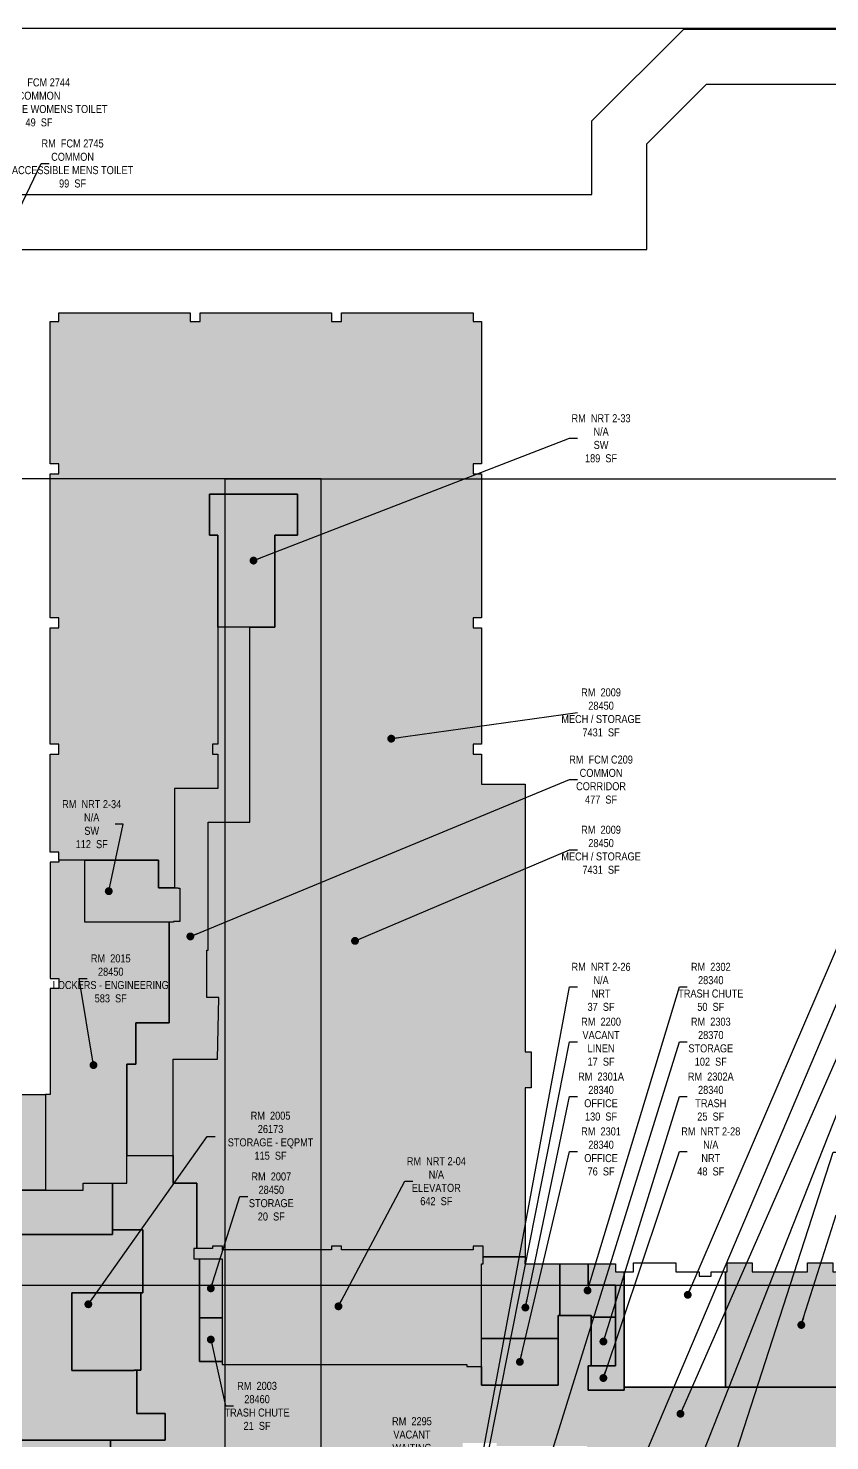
# Model space of a CAD drawing. Header units: inches. Extents: x -277 to 5863, y -299 to 4589.
# Drawn here: x 2411 to 3814, y 2024 to 4496 of the extents above; entities that cross this region are included whole.
import ezdxf

# ---------------------------------------------------------------- set-up
doc = ezdxf.new("R2010")
doc.units = ezdxf.units.IN
doc.header["$LTSCALE"] = 48
doc.header["$MEASUREMENT"] = 0
doc.layers.get('Defpoints').update_dxf_attribs({"color": 31})
for name, color, linetype in [('0-LABEL', 3, 'Continuous'), ('1-NRT', 200, 'Continuous'), ('1-NRT-PTN', 253, 'Continuous'), ('3-FCM', 190, 'Continuous'), ('3-FCM-PTN', 9, 'Continuous'), ('4-OCC', 6, 'Continuous'), ('4-OCC-PTN', 95, 'Continuous'), ('4-VACANT', 60, 'Continuous')]:
    doc.layers.add(name, color=color, linetype=linetype)
doc.layers.add('VP-Window', color=2, linetype='Continuous', plot=False)
doc.styles.add('ArialN', font='ARIALN.TTF')
doc.dimstyles.new('AB-220', dxfattribs={"dimscale": 220, "dimtxt": 0.070312, "dimasz": 0.0625, "dimexe": 0.0625, "dimexo": 0.125, "dimgap": 0.1875, "dimtad": 0, "dimdec": 4, "dimrnd": 0.0625, "dimzin": 0, "dimdsep": 46, "dimlunit": 4, "dimtxsty": 'ArialN', "dimblk": 'ARCHTICK', "dimcen": 0.0625, "dimclrd": 256, "dimclre": 256, "dimclrt": 256, "dimadec": 0, "dimazin": 0, "dimtfac": 1, "dimtdec": 4, "dimtofl": 0, "dimtmove": 2, "dimatfit": 3, "dimldrblk": 'DOT', "dimfxl": 1, "dimfrac": 2, "dimtolj": 1, "dimtzin": 0, "dimlwd": -1, "dimlwe": -1, "dimarcsym": 0})

# ---------------------------------------------------------------- blocks, each defined once
blk = doc.blocks.new('_ArchTick')
at = {"const_width": 0.15}
blk.add_lwpolyline([(-0.5, -0.5), (0.5, 0.5)], dxfattribs=at)
blk = doc.blocks.new('_Dot')
at = {"lineweight": -2}
blk.add_line((-0.5, 0), (-1, 0), dxfattribs=at)
at = {"const_width": 0.5}
blk.add_lwpolyline([(-0.25, 0, 1), (0.25, 0, 1)], format="xyb", close=True, dxfattribs=at)

msp = doc.modelspace()

# ---------------------------------------------------------------- hatches: boundary and pattern name
at = {"layer": '1-NRT-PTN'}
for points in [[(2842.9, 3447.4), (2742.9, 3447.4), (2742.9, 3608.4), (2728.4, 3608.4), (2728.4, 3680.4), (2882.6, 3680.4), (2882.6, 3608.4), (2842.9, 3608.4)], [(2510.4, 3039.4), (2639.4, 3039.4), (2639.4, 2991.4), (2673.4, 2991.4), (2673.4, 2990.4), (2676.4, 2990.4), (2676.4, 2932.4), (2665.6, 2932.4), (2665.6, 2931.4), (2510.4, 2931.4)], [(2188.8, 2094.6), (2173.5, 2110), (2173.5, 2124.4), (2184.1, 2135), (2150.1, 2169), (2139.5, 2158.4), (2125.1, 2158.4), (2105.6, 2177.8), (2105.6, 2192.3), (2116.2, 2202.9), (2082.3, 2236.9), (2071.7, 2226.2), (2057.2, 2226.2), (2037.7, 2245.7), (2037.7, 2260.2), (2048.3, 2270.8), (2013, 2306.1), (2002.3, 2295.5), (1988, 2295.5), (1988, 2441.5), (2103.5, 2441.5), (2168.4, 2376.5), (2182.9, 2391), (2200.9, 2373), (2186.5, 2358.5), (2311.8, 2233.1), (2325.8, 2247.2), (2367.3, 2247.2), (2367.3, 2384.7), (2558.6, 2384.7), (2558.6, 2392.6), (2612.1, 2392.6), (2612.1, 2282.7), (2487.6, 2282.7), (2487.6, 2146.3), (2596.6, 2146.3), (2596.6, 2147), (2601.6, 2147), (2601.6, 2143.5), (2601.6, 2071.4), (2650.9, 2071.4), (2650.9, 2024.6), (2365.6, 2024.6), (2365.6, 2172.1), (2315.9, 2221.7)], [(2701.1, 2341.9), (2701.1, 2360.1), (2733.6, 2360.1), (2733.6, 2364.4), (2751.1, 2364.4), (2751.1, 2357.9), (2942.1, 2357.9), (2942.1, 2364.4), (2959.6, 2364.4), (2959.6, 2357.9), (3189.6, 2357.9), (3189.6, 2364.4), (3207.1, 2364.4), (3207.1, 2333.2), (3204.6, 2333.2), (3204.6, 2153.4), (3178.6, 2153.4), (3178.6, 2157.1), (2750.8, 2157.1), (2750.6, 2341.9), (2705.6, 2341.9)], [(3453.8, 2319.2), (3453.8, 2112.2), (3391.3, 2112.2), (3391.3, 2154.7), (3438.8, 2154.7), (3438.8, 2295.7), (3391.3, 2295.7), (3391.3, 2333.2), (3438.8, 2333.2), (3438.8, 2319.2)]]:
    msp.add_hatch(color=256, dxfattribs=at).paths.add_polyline_path(points)
at = {"layer": '3-FCM-PTN'}
for points in [[(2723.9, 2882.4), (2725.9, 2882.4), (2725.9, 3105.9), (2798.9, 3105.9), (2798.9, 3447.4), (2742.9, 3447.4), (2742.9, 3242.4), (2733.6, 3242.4), (2733.6, 3224.9), (2742.9, 3224.9), (2742.9, 3164.9), (2667.4, 3164.9), (2667.4, 2991.4), (2673.4, 2991.4), (2673.4, 2990.4), (2676.4, 2990.4), (2676.4, 2932.4), (2665.6, 2932.4), (2665.6, 2931.4), (2658.1, 2931.4), (2658.1, 2882.4), (2658.1, 2754.9), (2599.8, 2754.9), (2599.8, 2682.9), (2583.8, 2682.9), (2583.8, 2523.1), (2665.1, 2523.1), (2665.1, 2691.4), (2742.2, 2691.4), (2744.9, 2799.6), (2723.9, 2799.6), (2723.9, 2882.4)], [(2029.8, 2537.5), (2029.8, 2572.6), (2144, 2572.6), (2144, 2540.9), (2289.9, 2540.9), (2369.5, 2461.9), (2507.6, 2461.9), (2507.6, 2474.4), (2558.6, 2474.4), (2558.6, 2384.7), (2367.3, 2384.7), (2367.3, 2247.2), (2325.8, 2247.2), (2311.8, 2233.1), (2186.5, 2358.5), (2200.9, 2373), (2182.9, 2391), (2168.4, 2376.5), (2103.5, 2441.5), (1988, 2441.5), (1988, 2300.3), (1886.2, 2300.3), (1886.2, 2309.5), (1764.6, 2309.5), (1764.6, 2367.9), (1765.3, 2368.5), (1886.7, 2368.5), (1886.7, 2476.3), (1892, 2481.6), (1947.8, 2537.5), (2013.6, 2537.5)], [(2665.1, 2474.4), (2706.3, 2474.4), (2706.3, 2360.1), (2701.1, 2360.1), (2701.1, 2341.9), (2710.8, 2341.9), (2710.8, 2162.5), (2750.8, 2162.5), (2750.8, 2157.1), (3178.6, 2157.1), (3178.6, 2153.4), (3204.6, 2153.4), (3204.6, 2120.9), (3338.5, 2120.9), (3338.5, 2242.7), (3396.5, 2242.7), (3396.5, 2154.7), (3391.3, 2154.7), (3391.3, 2112.2), (3453.8, 2112.2), (3453.8, 2117.4), (4160.1, 2117.4), (4160.1, 2124.9), (4197.8, 2124.9), (4197.8, 2117.4), (4332.3, 2117.4), (4332.3, 2112.2), (4423.3, 2112.2), (4423.3, 2117.4), (4675, 2117.4), (4675, 2010.9), (4132, 2010.9), (4000, 2010.9), (3419.4, 2010.9), (3389.1, 2010.9), (3389.1, 2014.4), (3231.1, 2014.4), (3231.1, 2019.7), (3171.5, 2019.7), (3171.5, 1926.6), (3068.3, 1926.6), (3068.3, 1956.4), (3007.8, 1956.4), (3007.8, 1939.6), (2982.3, 1939.6), (2982.3, 1956.9), (2922.8, 1956.9), (2922.8, 1904.6), (2818.9, 1904.6), (2816.3, 1904.6), (2816.3, 1915.3), (2756.8, 1915.3), (2756.8, 1920.6), (2706.8, 1920.6), (2706.8, 1914.6), (2555, 1914.6), (2555, 2024.6), (2650.9, 2024.6), (2650.9, 2071.4), (2601.6, 2071.4), (2601.6, 2147), (2608.6, 2147), (2608.6, 2282.7), (2612.1, 2282.7), (2612.1, 2392.6), (2558.6, 2392.6), (2558.6, 2474.4), (2583.8, 2474.4), (2583.8, 2523.1), (2665.1, 2523.1)], [(2555, 2024.6), (2555, 1914.6), (2541.8, 1914.6), (2541.8, 1850.4), (2464.6, 1850.4), (2464.6, 1928.6), (2232.6, 1928.6), (2232.6, 1923.4), (2166, 1923.4), (2161.2, 1928.1), (1886.2, 2203.1), (1886.2, 2300.3), (1988, 2300.3), (1988, 2295.5), (2002.3, 2295.5), (2013, 2306.1), (2048.3, 2270.8), (2037.7, 2260.2), (2037.7, 2245.7), (2057.2, 2226.2), (2071.7, 2226.2), (2082.3, 2236.9), (2116.2, 2202.9), (2105.6, 2192.3), (2105.6, 2177.8), (2125.1, 2158.4), (2139.5, 2158.4), (2150.1, 2169), (2184.1, 2135), (2173.5, 2124.4), (2173.5, 2110), (2188.8, 2094.6), (2192.3, 2098.2), (2260.6, 2029.9), (2365.6, 2029.9), (2365.6, 2024.6)]]:
    msp.add_hatch(color=256, dxfattribs=at).paths.add_polyline_path(points)
at = {"layer": '4-OCC-PTN'}
for color, points in [(55, [(2742.2, 2691.4), (2744.9, 2799.6), (2723.9, 2799.6), (2723.9, 2882.4), (2725.9, 2882.4), (2725.9, 3105.9), (2798.9, 3105.9), (2798.9, 3447.4), (2842.9, 3447.4), (2842.9, 3608.4), (2882.6, 3608.4), (2882.6, 3680.4), (2728.4, 3680.4), (2728.4, 3608.4), (2742.9, 3608.4), (2742.9, 3242.4), (2733.6, 3242.4), (2733.6, 3224.9), (2742.9, 3224.9), (2742.9, 3164.9), (2667.4, 3164.9), (2667.4, 2991.4), (2639.4, 2991.4), (2639.4, 3039.4), (2464.6, 3039.4), (2464.6, 3053.9), (2449.6, 3053.9), (2449.6, 3224.9), (2464.6, 3224.9), (2464.6, 3242.4), (2449.6, 3242.4), (2449.6, 3446.4), (2464.6, 3446.4), (2464.6, 3463.9), (2449.6, 3463.9), (2449.6, 3715.9), (2464.6, 3715.9), (2464.6, 3733.4), (2449.6, 3733.4), (2449.6, 3982.4), (2464.6, 3982.4), (2464.6, 3997.4), (2694.6, 3997.4), (2694.6, 3982.4), (2712.1, 3982.4), (2712.1, 3997.4), (2942.1, 3997.4), (2942.1, 3982.4), (2959.6, 3982.4), (2959.6, 3997.4), (3189.6, 3997.4), (3189.6, 3982.4), (3204.6, 3982.4), (3204.6, 3733.4), (3189.6, 3733.4), (3189.6, 3715.9), (3204.6, 3715.9), (3204.6, 3463.9), (3189.6, 3463.9), (3189.6, 3446.4), (3204.6, 3446.4), (3204.6, 3242.4), (3189.6, 3242.4), (3189.6, 3224.9), (3204.6, 3224.9), (3204.6, 3172.7), (3280.6, 3172.7), (3280.6, 2704.4), (3291.1, 2704.4), (3291.1, 2641.4), (3280.6, 2641.4), (3280.6, 2345.5), (3207.1, 2345.5), (3207.1, 2364.4), (3189.6, 2364.4), (3189.6, 2357.9), (2959.6, 2357.9), (2959.6, 2364.4), (2942.1, 2364.4), (2942.1, 2357.9), (2751.1, 2357.9), (2751.1, 2364.4), (2733.6, 2364.4), (2733.6, 2360.1), (2706.3, 2360.1), (2706.3, 2471.8), (2706.3, 2474.4), (2665.1, 2474.4), (2665.1, 2523.1), (2665.1, 2691.4)]), (55, [(2449.6, 2733.4), (2449.6, 2629.6), (2441.6, 2629.6), (2441.6, 2461.9), (2507.6, 2461.9), (2507.6, 2474.4), (2583.8, 2474.4), (2583.8, 2523.1), (2583.8, 2682.9), (2599.8, 2682.9), (2599.8, 2754.9), (2658.1, 2754.9), (2658.1, 2882.4), (2658.1, 2931.4), (2510.4, 2931.4), (2510.4, 3039.4), (2464.6, 3039.4), (2464.6, 3036.4), (2449.6, 3036.4), (2449.6, 2832.4), (2464.6, 2832.4), (2464.6, 2814.9), (2449.6, 2814.9)]), (132, [(2289.9, 2540.9), (2290, 2552), (2301, 2552), (2301, 2629.6), (2314.3, 2629.6), (2314.3, 2608.7), (2338.3, 2608.7), (2338.3, 2629.6), (2441.6, 2629.6), (2441.6, 2461.9), (2369.5, 2461.9)]), (55, [(2710.8, 2341.9), (2750.6, 2341.9), (2750.8, 2238.9), (2710.8, 2238.9)]), (50, [(3338.5, 2202.5), (3204.6, 2202.5), (3204.6, 2333.2), (3207.1, 2333.2), (3207.1, 2345.5), (3280.6, 2345.5), (3280.5, 2333.2), (3341.2, 2333.2), (3341.2, 2242.7), (3338.5, 2242.7)]), (50, [(3438.8, 2240), (3396.5, 2240), (3396.5, 2242.7), (3341.2, 2242.7), (3341.2, 2333.2), (3391.3, 2333.2), (3391.3, 2295.7), (3438.8, 2295.7)]), (45, [(3896.7, 2319.2), (3896.7, 2117.4), (3631.4, 2117.4), (3631.4, 2319.2), (3634.1, 2319.2), (3634.1, 2335.2), (3678.1, 2335.2), (3678.1, 2319.2), (3775.1, 2319.2), (3775.1, 2335.2), (3819.1, 2335.2), (3819.1, 2319.2), (3855.2, 2319.2), (3855.2, 2311.7), (3876.2, 2311.7), (3876.2, 2319.2)]), (185, [(2487.6, 2282.7), (2608.6, 2282.7), (2608.6, 2147), (2596.6, 2147), (2596.6, 2146.3), (2487.6, 2146.3)]), (201, [(2710.8, 2238.9), (2750.8, 2238.9), (2750.8, 2162.5), (2710.8, 2162.5)]), (50, [(3396.5, 2240), (3438.8, 2240), (3438.8, 2154.7), (3396.5, 2154.7)]), (50, [(3204.6, 2202.5), (3338.5, 2202.5), (3338.5, 2120.9), (3204.6, 2120.9)])]:
    msp.add_hatch(color=color, dxfattribs=at).paths.add_polyline_path(points)

# ---------------------------------------------------------------- linework, layer by layer
at = {"layer": '1-NRT'}
for points in [[(2842.9, 3447.4), (2742.9, 3447.4), (2742.9, 3608.4), (2728.4, 3608.4), (2728.4, 3680.4), (2882.6, 3680.4), (2882.6, 3608.4), (2842.9, 3608.4)], [(2510.4, 3039.4), (2639.4, 3039.4), (2639.4, 2991.4), (2673.4, 2991.4), (2673.4, 2990.4), (2676.4, 2990.4), (2676.4, 2932.4), (2665.6, 2932.4), (2665.6, 2931.4), (2510.4, 2931.4), (2510.4, 3039.4), (2510.4, 3039.4)], [(2701.1, 2360.1), (2701.1, 2341.9), (2750.6, 2341.9), (2750.8, 2157.1), (3178.6, 2157.1), (3178.6, 2153.4), (3204.6, 2153.4), (3204.6, 2333.2), (3207.1, 2333.2), (3207.1, 2364.4), (3189.6, 2364.4), (3189.6, 2357.9), (2959.6, 2357.9), (2959.6, 2364.4), (2942.1, 2364.4), (2942.1, 2357.9), (2751.1, 2357.9), (2751.1, 2364.4), (2733.6, 2364.4), (2733.6, 2360.1), (2701.1, 2360.1)], [(3453.8, 2319.2), (3453.8, 2112.2), (3391.3, 2112.2), (3391.3, 2154.7), (3438.8, 2154.7), (3438.8, 2295.7), (3391.3, 2295.7), (3391.3, 2333.2), (3438.8, 2333.2), (3438.8, 2319.2)]]:
    msp.add_lwpolyline(points, close=True, dxfattribs=at)
msp.add_lwpolyline([(2367.3, 2384.7), (2558.6, 2384.7), (2558.6, 2392.6), (2612.1, 2392.6), (2612.1, 2282.7), (2487.6, 2282.7), (2487.6, 2146.3), (2596.6, 2146.3), (2596.6, 2147), (2601.6, 2147), (2601.6, 2143.5), (2601.6, 2071.4), (2650.9, 2071.4), (2650.9, 2024.6), (2365.6, 2024.6)], dxfattribs=at)
at = {"layer": '3-FCM'}
msp.add_lwpolyline([(2723.9, 2882.4), (2725.9, 2882.4), (2725.9, 3105.9), (2798.9, 3105.9), (2798.9, 3447.4), (2742.9, 3447.4), (2742.9, 3242.4), (2733.6, 3242.4), (2733.6, 3224.9), (2742.9, 3224.9), (2742.9, 3164.9), (2667.4, 3164.9), (2667.4, 2991.4), (2673.4, 2991.4), (2673.4, 2990.4), (2676.4, 2990.4), (2676.4, 2932.4), (2665.6, 2932.4), (2665.6, 2931.4), (2658.1, 2931.4), (2658.1, 2882.4), (2658.1, 2754.9), (2599.8, 2754.9), (2599.8, 2682.9), (2583.8, 2682.9), (2583.8, 2523.1), (2583.8, 2523.1), (2665.1, 2523.1), (2665.1, 2691.4), (2742.2, 2691.4), (2744.9, 2799.6), (2723.9, 2799.6), (2723.9, 2882.4)], close=True, dxfattribs=at)
for points in [[(2555, 1914.6), (2555, 2024.6), (2650.9, 2024.6), (2650.9, 2071.4), (2601.6, 2071.4), (2601.6, 2147), (2608.6, 2147), (2608.6, 2282.7), (2612.1, 2282.7), (2612.1, 2392.6), (2558.6, 2392.6), (2558.6, 2474.4), (2583.8, 2474.4), (2583.8, 2523.1), (2665.1, 2523.1), (2665.1, 2474.4), (2706.3, 2474.4), (2706.3, 2360.1), (2701.1, 2360.1), (2701.1, 2341.9), (2710.8, 2341.9), (2710.8, 2162.5), (2750.8, 2162.5), (2750.8, 2157.1), (3178.6, 2157.1), (3178.6, 2153.4), (3204.6, 2153.4), (3204.6, 2120.9), (3338.5, 2120.9), (3338.5, 2242.7), (3396.5, 2242.7), (3396.5, 2154.7), (3391.3, 2154.7), (3391.3, 2112.2), (3453.8, 2112.2), (3453.8, 2117.4), (4160.1, 2117.4)], [(2369.5, 2461.9), (2507.6, 2461.9), (2507.6, 2474.4), (2558.6, 2474.4), (2558.6, 2384.7), (2367.3, 2384.7)], [(2365.6, 2024.6), (2555, 2024.6), (2555, 1914.6)]]:
    msp.add_lwpolyline(points, dxfattribs=at)
at = {"layer": '4-OCC'}
for points in [[(2742.2, 2691.4), (2744.9, 2799.6), (2723.9, 2799.6), (2723.9, 2882.4), (2725.9, 2882.4), (2725.9, 3105.9), (2798.9, 3105.9), (2798.9, 3447.4), (2842.9, 3447.4), (2842.9, 3608.4), (2882.6, 3608.4), (2882.6, 3680.4), (2728.4, 3680.4), (2728.4, 3608.4), (2742.9, 3608.4), (2742.9, 3242.4), (2733.6, 3242.4), (2733.6, 3224.9), (2742.9, 3224.9), (2742.9, 3164.9), (2667.4, 3164.9), (2667.4, 2991.4), (2639.4, 2991.4), (2639.4, 3039.4), (2464.6, 3039.4), (2464.6, 3053.9), (2449.6, 3053.9), (2449.6, 3224.9), (2464.6, 3224.9), (2464.6, 3242.4), (2449.6, 3242.4), (2449.6, 3446.4), (2464.6, 3446.4), (2464.6, 3463.9), (2449.6, 3463.9), (2449.6, 3715.9), (2464.6, 3715.9), (2464.6, 3733.4), (2449.6, 3733.4), (2449.6, 3982.4), (2464.6, 3982.4), (2464.6, 3997.4), (2694.6, 3997.4), (2694.6, 3982.4), (2712.1, 3982.4), (2712.1, 3997.4), (2942.1, 3997.4), (2942.1, 3982.4), (2959.6, 3982.4), (2959.6, 3997.4), (3189.6, 3997.4), (3189.6, 3982.4), (3204.6, 3982.4), (3204.6, 3733.4), (3189.6, 3733.4), (3189.6, 3715.9), (3204.6, 3715.9), (3204.6, 3463.9), (3189.6, 3463.9), (3189.6, 3446.4), (3204.6, 3446.4), (3204.6, 3242.4), (3189.6, 3242.4), (3189.6, 3224.9), (3204.6, 3224.9), (3204.6, 3172.7), (3280.6, 3172.7), (3280.6, 2704.4), (3291.1, 2704.4), (3291.1, 2641.4), (3280.6, 2641.4), (3280.6, 2345.5), (3207.1, 2345.5), (3207.1, 2364.4), (3189.6, 2364.4), (3189.6, 2357.9), (2959.6, 2357.9), (2959.6, 2364.4), (2942.1, 2364.4), (2942.1, 2357.9), (2751.1, 2357.9), (2751.1, 2364.4), (2733.6, 2364.4), (2733.6, 2360.1), (2706.3, 2360.1), (2706.3, 2471.8), (2706.3, 2474.4), (2665.1, 2474.4), (2665.1, 2523.1), (2665.1, 2523.1), (2665.1, 2691.4)], [(2449.6, 2733.4), (2449.6, 2733.4), (2449.6, 2629.6), (2441.6, 2629.6), (2441.6, 2461.9), (2507.6, 2461.9), (2507.6, 2474.4), (2583.8, 2474.4), (2583.8, 2523.1), (2583.8, 2523.1), (2583.8, 2682.9), (2599.8, 2682.9), (2599.8, 2754.9), (2599.8, 2754.9), (2658.1, 2754.9), (2658.1, 2882.4), (2658.1, 2882.4), (2658.1, 2931.4), (2510.4, 2931.4), (2510.4, 3039.4), (2464.6, 3039.4), (2464.6, 3036.4), (2449.6, 3036.4), (2449.6, 2832.4), (2464.6, 2832.4), (2464.6, 2814.9), (2449.6, 2814.9), (2449.6, 2733.4)], [(2289.9, 2540.9), (2290, 2552), (2301, 2552), (2301, 2629.6), (2314.3, 2629.6), (2314.3, 2608.7), (2338.3, 2608.7), (2338.3, 2629.6), (2441.6, 2629.6), (2441.6, 2461.9), (2369.5, 2461.9)], [(2710.8, 2341.9), (2750.6, 2341.9), (2750.8, 2238.9), (2710.8, 2238.9)], [(3338.5, 2202.5), (3204.6, 2202.5), (3204.6, 2333.2), (3207.1, 2333.2), (3207.1, 2345.5), (3280.6, 2345.5), (3280.5, 2333.2), (3341.2, 2333.2), (3341.2, 2242.7), (3338.5, 2242.7)], [(3438.8, 2240), (3396.5, 2240), (3396.5, 2242.7), (3341.2, 2242.7), (3341.2, 2333.2), (3391.3, 2333.2), (3391.3, 2295.7), (3438.8, 2295.7)], [(3896.7, 2319.2), (3896.7, 2117.4), (3631.4, 2117.4), (3631.4, 2319.2), (3634.1, 2319.2), (3634.1, 2335.2), (3678.1, 2335.2), (3678.1, 2319.2), (3775.1, 2319.2), (3775.1, 2335.2), (3819.1, 2335.2), (3819.1, 2319.2), (3855.2, 2319.2), (3855.2, 2311.7), (3876.2, 2311.7), (3876.2, 2319.2)], [(2487.6, 2282.7), (2608.6, 2282.7), (2608.6, 2147), (2596.6, 2147), (2596.6, 2146.3), (2487.6, 2146.3)], [(2710.8, 2238.9), (2750.8, 2238.9), (2750.8, 2162.5), (2710.8, 2162.5)], [(3396.5, 2240), (3438.8, 2240), (3438.8, 2154.7), (3396.5, 2154.7)], [(3204.6, 2202.5), (3338.5, 2202.5), (3338.5, 2120.9), (3204.6, 2120.9)]]:
    msp.add_lwpolyline(points, close=True, dxfattribs=at)
at = {"layer": '4-VACANT'}
msp.add_lwpolyline([(3631.4, 2319.2), (3631.4, 2117.4), (3453.8, 2117.4), (3453.8, 2319.2), (3470.5, 2319.2), (3470.5, 2335.2), (3544.5, 2335.2), (3544.5, 2319.2), (3585.2, 2319.2), (3585.2, 2311.7), (3606.2, 2311.7), (3606.2, 2319.2)], close=True, dxfattribs=at)
at = {"layer": 'Defpoints'}
for points in [[(229, 1992.5), (1178, 2938.5), (1989.2, 2938.5), (2095.6, 2832.1), (2165.6, 2832.1), (2165.6, 2950.2), (1790.1, 2950.2), (1790.1, 4204.4), (3397.7, 4204.4), (3397.6, 4333.2), (3558.2, 4493.8), (3989.8, 4493.8)], [(268.8, 1896.5), (1217.7, 2842.5), (1949.4, 2842.5), (2056, 2735.8), (2261.6, 2735.8), (2261.6, 3046.2), (1886.1, 3046.2), (1886.1, 4108.4), (3493.7, 4108.4), (3493.6, 4293.4), (3597.9, 4397.8), (3944.3, 4397.8)]]:
    msp.add_lwpolyline(points, dxfattribs=at)
at = {"layer": 'VP-Window'}
for points in [[(4479.6, 2295.5), (1509.6, 2295.5), (1509.6, 4495.5), (4479.6, 4495.5)], [(5725.9, 1506.8), (2755.9, 1506.8), (2755.9, 3706.8), (5725.9, 3706.8)]]:
    msp.add_lwpolyline(points, close=True, dxfattribs=at)
at = {"layer": 'VP-Window', "color": 5}
msp.add_lwpolyline([(-46.2, 1506.8), (2923.8, 1506.8), (2923.8, 3706.8), (-46.2, 3706.8)], close=True, dxfattribs=at)

# ---------------------------------------------------------------- texts
at = {"layer": '0-LABEL', "char_height": 14, "attachment_point": 5, "style": 'ArialN'}
for s, insert in [('RM  FCM 2744\\PCOMMON\\PACCESSIBLE WOMENS TOILET\\P49  SF', (2430.2, 4365.7)), ('RM  FCM 2745\\PCOMMON\\PACCESSIBLE MENS TOILET\\P99  SF', (2488.9, 4258.8)), ('RM  NRT 2-33\\PN/A\\PSW\\P189  SF', (3413.6, 3777.9)), ('RM  2009\\P28450\\PMECH / STORAGE\\P7431  SF', (3413.6, 3298.2)), ('RM  FCM C209\\PCOMMON\\PCORRIDOR\\P477  SF', (3413.6, 3180.6)), ('RM  NRT 2-34\\PN/A\\PSW\\P112  SF', (2522.4, 3102.6)), ('RM  2009\\P28450\\PMECH / STORAGE\\P7431  SF', (3413.6, 3057.8)), ('RM  2015\\P28450\\PLOCKERS - ENGINEERING\\P583  SF', (2555.7, 2832.7)), ('RM  NRT 2-26\\PN/A\\PNRT\\P37  SF', (3413.6, 2817.9)), ('RM  2302\\P28340\\PTRASH CHUTE\\P50  SF', (3605.6, 2817.9)), ('RM  2200\\PVACANT\\PLINEN\\P17  SF', (3413.6, 2721.9)), ('RM  2303\\P28370\\PSTORAGE\\P102  SF', (3605.6, 2721.9)), ('RM  2301A\\P28340\\POFFICE\\P130  SF', (3413.6, 2625.9)), ('RM  2302A\\P28340\\PTRASH\\P25  SF', (3605.6, 2625.9)), ('RM  2005\\P26173\\PSTORAGE - EQPMT\\P115  SF', (2835.3, 2557.4)), ('RM  2301\\P28340\\POFFICE\\P76  SF', (3413.6, 2529.9)), ('RM  NRT 2-28\\PN/A\\PNRT\\P48  SF', (3605.6, 2529.9)), ('RM  NRT 2-04\\PN/A\\PELEVATOR\\P642  SF', (3125.4, 2477.8)), ('RM  2007\\P28450\\PSTORAGE\\P20  SF', (2836.6, 2451)), ('RM  2003\\P28460\\PTRASH CHUTE\\P21  SF', (2811.7, 2084.6)), ('RM  2295\\PVACANT\\PWAITING\\P112  SF', (3082.7, 2022.7))]:
    msp.add_mtext(s, dxfattribs=dict(at, insert=insert))

# ---------------------------------------------------------------- leaders
at = {"layer": '0-LABEL', "annotation_type": 0, "has_hookline": 1}
for points, hookline_direction, text_width in [([(2153.6, 3833.3), (2375.2, 4365.7), (2389, 4365.7)], 0, 239.4), ([(2267.6, 3912.3), (2433.9, 4258.8), (2447.7, 4258.8)], 0, 211.8), ([(2805.5, 3563.9), (3358.6, 3777.9), (3372.4, 3777.9)], 0, 101.4), ([(3046.5, 3252.3), (3372.4, 3298.2)], 0, 137), ([(2695, 2906.2), (3358.6, 3180.6), (3372.4, 3180.6)], 0, 109.4), ([(2552.2, 2985.4), (2577.4, 3102.6), (2563.7, 3102.6)], 1, 101.3), ([(2983.1, 2898.4), (3358.6, 3057.8), (3372.4, 3057.8)], 0, 137), ([(3565.3, 2279), (3838.6, 2913.9), (3852.4, 2913.9)], 0, 67.5), ([(2525.5, 2681.1), (2500.7, 2832.7), (2514.5, 2832.7)], 0, 201), ([(3201.3, 1972.9), (3358.6, 2817.9), (3372.4, 2817.9)], 0, 101.4), ([(3390, 2286.6), (3550.6, 2817.9), (3564.4, 2817.9)], 0, 112.8), ([(3482.1, 1978.3), (3838.6, 2817.9), (3852.4, 2817.9)], 0, 99.9), ([(3193.5, 1888.4), (3358.6, 2721.9), (3372.4, 2721.9)], 0, 67.5), ([(3324.1, 1992.3), (3550.6, 2721.9), (3564.4, 2721.9)], 0, 76.8), ([(3552.6, 2070.9), (3838.6, 2721.3), (3852.4, 2721.3)], 0, 107.2), ([(3281.2, 2256.7), (3358.6, 2625.9), (3372.4, 2625.9)], 0, 79), ([(3417.7, 2197.3), (3550.6, 2625.9), (3564.4, 2625.9)], 0, 79), ([(3583.7, 1980.4), (3838.6, 2625.9), (3852.4, 2625.9)], 0, 75.5), ([(2516.5, 2262.5), (2724.4, 2555.8), (2738.2, 2555.8)], 0, 148.7), ([(3271.6, 2161.7), (3358.6, 2529.9), (3372.4, 2529.9)], 0, 65.3), ([(3417.7, 2133.4), (3550.6, 2529.9), (3564.4, 2529.9)], 0, 101.4), ([(3616.4, 1899.5), (3819.8, 2528.5), (3833.5, 2528.5)], 0, 75.5), ([(2954.1, 2258.9), (3070.4, 2477.8), (3084.1, 2477.8)], 0, 101.3), ([(2730.8, 2290.4), (2781.6, 2451), (2795.4, 2451)], 0, 76.8), ([(3764, 2226.3), (3825.1, 2419.2), (3838.9, 2419.2)], 0, 129.8), ([(2730.8, 2200.7), (2756.7, 2084.6), (2770.5, 2084.6)], 0, 112.8)]:
    msp.add_leader(points, dimstyle='AB-220', dxfattribs=dict(at, hookline_direction=hookline_direction, text_width=text_width))

doc.saveas('drawing.dxf')
